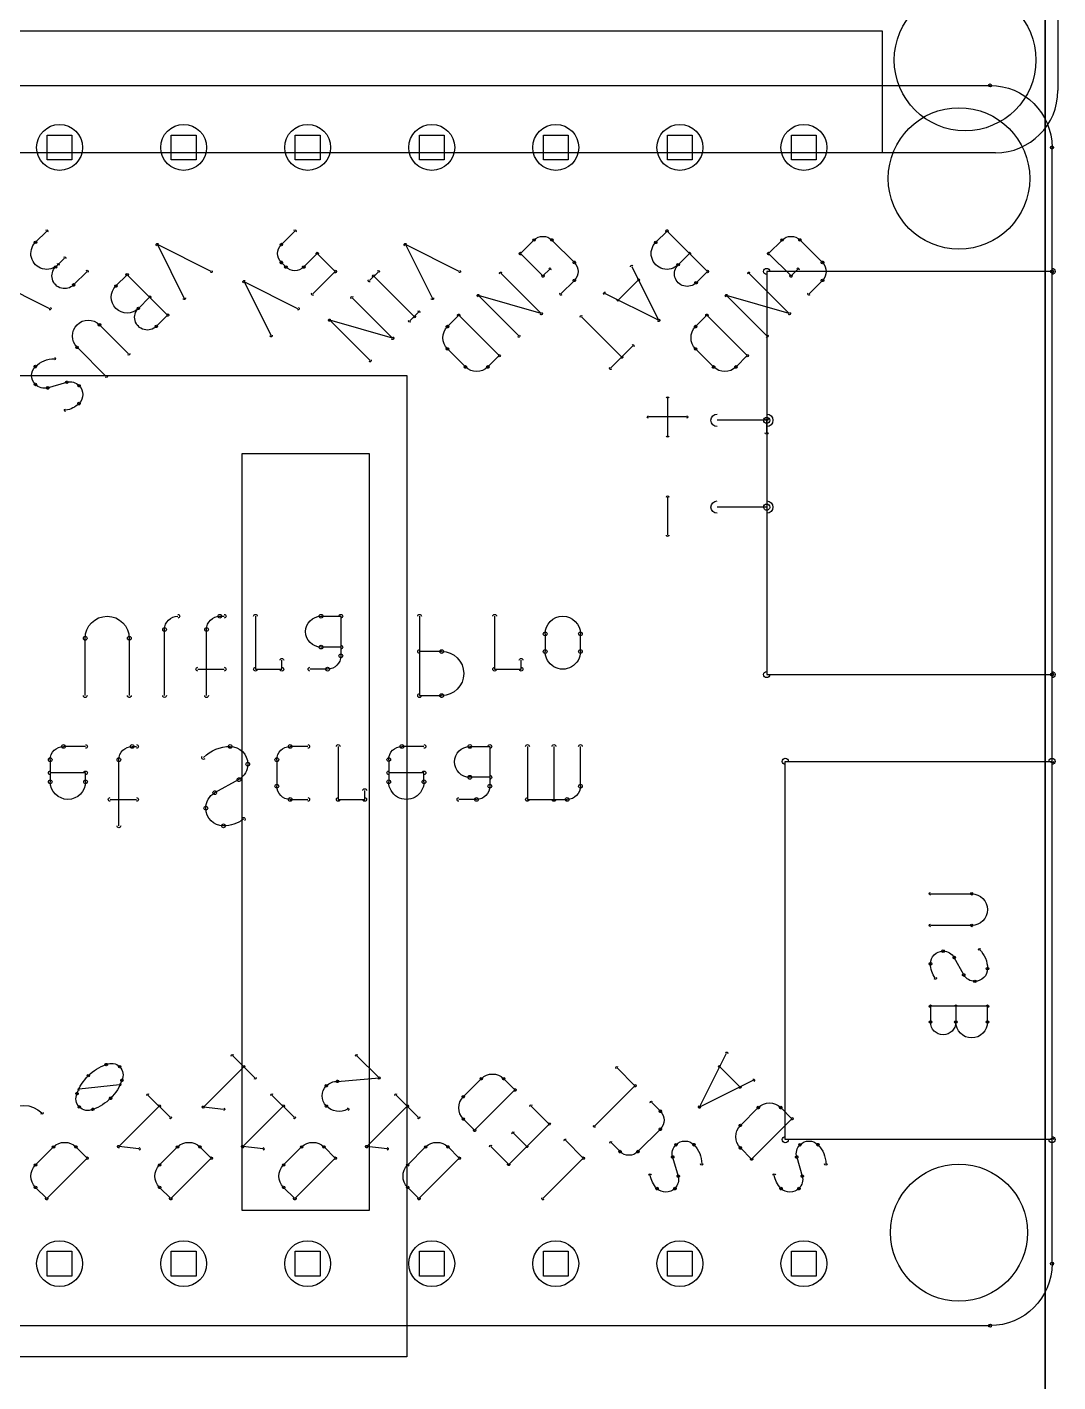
# Model space of a CAD drawing. Header units: centimetres. Extents: x -1.8 to 11.4, y -8.6 to 8.2.
# Drawn here: x 8.316 to 10.426, y -6.211 to -3.437 of the extents above; entities that cross this region are included whole.
import ezdxf

# ---------------------------------------------------------------- set-up
doc = ezdxf.new("R2010")
doc.units = ezdxf.units.CM
doc.header["$MEASUREMENT"] = 0
for name, color, linetype in [('BME280_Sketch1', 7, 'Continuous'), ('digibaro_board v7_digibaro_v2', 7, 'Continuous'), ('MiniUltraPro_rocketscream', 7, 'Continuous'), ('PCB_board_profile', 7, 'Continuous')]:
    doc.layers.add(name, color=color, linetype=linetype)

# ---------------------------------------------------------------- blocks, each defined once
blk = doc.blocks.new('PCB')
at = {"layer": 'PCB_board_profile'}
blk.add_line((10.4, 7.25), (10.4, 0), dxfattribs=at)
blk = doc.blocks.new('MiniUltraPro')
at = {"layer": 'MiniUltraPro_rocketscream'}
for p, q in [((10.426, 5.9685), (10.426, 3.6835)), ((5.186, 3.806), (10.066, 3.806)), ((10.066, 3.806), (10.066, 3.556)), ((10.2985, 3.556), (4.9535, 3.556))]:
    blk.add_line(p, q, dxfattribs=at)
blk.add_circle((10.236, 3.746), 0.145, dxfattribs=at)
blk.add_arc((10.2985, 3.6835), 0.1275, 270, 0, dxfattribs=at)
blk = doc.blocks.new('BME280')
at = {"layer": 'BME280_Sketch1'}
for p, q in [((7.663, 3.1), (9.093, 3.1)), ((9.093, 3.1), (9.093, 1.09)), ((8.756, 1.39), (8.756, 2.94)), ((8.756, 2.94), (9.016, 2.94)), ((9.016, 2.94), (9.016, 1.39)), ((9.016, 1.39), (8.756, 1.39)), ((9.093, 1.09), (7.663, 1.09))]:
    blk.add_line(p, q, dxfattribs=at)
blk = doc.blocks.new('digibaro_boardv7')
at = {"layer": 'digibaro_board v7_digibaro_v2'}
for p, q in [((10.4, 7.25), (10.4, 0)), ((4.953, 6.096), (10.287, 6.096)), ((8.3566, 5.9944), (8.3566, 5.9436)), ((8.4074, 5.9944), (8.3566, 5.9944)), ((8.4074, 5.9436), (8.4074, 5.9944)), ((8.6614, 5.9944), (8.6106, 5.9944)), ((8.6106, 5.9944), (8.6106, 5.9436)), ((8.6614, 5.9436), (8.6614, 5.9944)), ((8.9154, 5.9944), (8.8646, 5.9944)), ((8.8646, 5.9944), (8.8646, 5.9436)), ((8.9154, 5.9436), (8.9154, 5.9944)), ((9.1694, 5.9944), (9.1186, 5.9944)), ((9.1186, 5.9944), (9.1186, 5.9436)), ((9.1694, 5.9436), (9.1694, 5.9944)), ((9.3726, 5.9944), (9.3726, 5.9436)), ((9.4234, 5.9944), (9.3726, 5.9944)), ((9.4234, 5.9436), (9.4234, 5.9944)), ((9.6266, 5.9944), (9.6266, 5.9436)), ((9.6774, 5.9944), (9.6266, 5.9944)), ((9.6774, 5.9436), (9.6774, 5.9944)), ((9.9314, 5.9944), (9.8806, 5.9944)), ((9.8806, 5.9944), (9.8806, 5.9436)), ((9.9314, 5.9436), (9.9314, 5.9944)), ((10.414, 5.969), (10.414, 5.715)), ((8.3566, 5.9436), (8.4074, 5.9436)), ((8.6106, 5.9436), (8.6614, 5.9436)), ((8.8646, 5.9436), (8.9154, 5.9436)), ((9.1186, 5.9436), (9.1694, 5.9436)), ((9.3726, 5.9436), (9.4234, 5.9436)), ((9.6266, 5.9436), (9.6774, 5.9436)), ((9.8806, 5.9436), (9.9314, 5.9436)), ((8.3557, 5.8357), (8.3328, 5.8128)), ((8.4383, 5.7531), (8.3557, 5.8357)), ((8.6097, 5.8357), (8.5868, 5.8128)), ((8.6923, 5.7531), (8.6097, 5.8357)), ((8.8637, 5.8357), (8.8407, 5.8128)), ((8.9463, 5.7531), (8.8637, 5.8357)), ((9.1177, 5.8357), (9.0948, 5.8128)), ((9.2003, 5.7531), (9.1177, 5.8357)), ((9.3717, 5.8357), (9.4543, 5.7531)), ((9.6372, 5.7508), (9.6487, 5.7898)), ((9.8912, 5.7508), (9.9027, 5.7898)), ((8.3328, 5.7669), (8.3695, 5.7301)), ((8.4154, 5.7301), (8.4383, 5.7531)), ((8.5868, 5.7669), (8.6235, 5.7301)), ((8.6694, 5.7301), (8.6923, 5.7531)), ((8.8407, 5.7669), (8.8775, 5.7301)), ((8.9234, 5.7301), (8.9463, 5.7531)), ((9.0948, 5.7669), (9.1315, 5.7301)), ((9.1774, 5.7301), (9.2003, 5.7531)), ((9.3017, 5.7657), (9.2649, 5.729)), ((9.3843, 5.6831), (9.3017, 5.7657)), ((9.4543, 5.7531), (9.4176, 5.7164)), ((9.7989, 5.7549), (9.7759, 5.732)), ((9.8815, 5.6723), (9.7989, 5.7549)), ((8.5445, 5.7338), (8.5032, 5.7293)), ((8.5032, 5.7293), (8.5859, 5.6466)), ((8.7985, 5.7338), (8.7572, 5.7293)), ((8.7572, 5.7293), (8.8399, 5.6466)), ((9.0525, 5.7338), (9.0112, 5.7293)), ((9.0112, 5.7293), (9.0939, 5.6466)), ((9.3384, 5.729), (9.3108, 5.7014)), ((9.5295, 5.7395), (9.5111, 5.7211)), ((9.6121, 5.6936), (9.5662, 5.7395)), ((9.2318, 5.6958), (9.2088, 5.6728)), ((9.3144, 5.6132), (9.2318, 5.6958)), ((10.414, 5.715), (9.8679, 5.715)), ((9.8679, 5.715), (9.8679, 4.9403)), ((10.414, 5.715), (10.414, 4.9403)), ((8.6088, 5.6696), (8.5629, 5.6237)), ((8.8628, 5.6696), (8.8169, 5.6237)), ((9.1168, 5.6696), (9.0709, 5.6237)), ((9.3476, 5.6463), (9.3843, 5.6831)), ((9.4774, 5.6874), (9.56, 5.6048)), ((9.7759, 5.6861), (9.8126, 5.6493)), ((9.8586, 5.6493), (9.8815, 5.6723)), ((8.7177, 5.653), (8.6764, 5.6484)), ((8.6764, 5.6484), (8.759, 5.5658)), ((9.5937, 5.6385), (9.6121, 5.6569)), ((9.8026, 5.5934), (9.6924, 5.6484)), ((9.6924, 5.6484), (9.7475, 5.5383)), ((8.505, 5.6025), (8.4224, 5.6117)), ((9.2088, 5.6269), (9.2455, 5.5902)), ((9.2914, 5.5902), (9.3144, 5.6132)), ((9.7337, 5.5658), (9.775, 5.6071)), ((8.782, 5.5888), (8.7361, 5.5429)), ((8.9511, 5.5957), (9.036, 5.5888)), ((9.036, 5.5888), (8.9901, 5.5429)), ((9.56, 5.6048), (9.5233, 5.5681)), ((10.1651, 5.4418), (10.1651, 5.4743)), ((10.217, 5.4418), (10.217, 5.4743)), ((10.2819, 5.4743), (10.2819, 5.4418)), ((10.2819, 5.4418), (10.1651, 5.4418)), ((10.2332, 5.3777), (10.2138, 5.342)), ((10.2495, 5.2764), (10.1651, 5.2764)), ((10.1651, 5.2115), (10.2495, 5.2115)), ((8.5035, 5.0724), (8.5035, 4.9369)), ((8.4854, 5.0182), (8.5396, 5.0182)), ((8.7492, 4.9776), (8.6995, 5.0047)), ((8.8539, 5.0182), (8.89, 5.0182)), ((8.9525, 4.9098), (8.9525, 5.0182)), ((8.9525, 5.0182), (9.0067, 5.0182)), ((9.0067, 5.0182), (9.0067, 5.0001)), ((9.2358, 5.0182), (9.1997, 5.0182)), ((9.34, 5.0182), (9.4213, 5.0182)), ((9.34, 4.9098), (9.34, 5.0182)), ((9.3942, 4.9098), (9.3942, 5.0182)), ((8.3629, 4.9369), (8.3629, 4.9821)), ((8.4352, 4.9821), (8.4352, 4.964)), ((8.8268, 4.9369), (8.8268, 4.9911)), ((9.0559, 4.9369), (9.0559, 4.9821)), ((9.1281, 4.9821), (9.1281, 4.964)), ((9.2629, 4.973), (9.2222, 4.973)), ((9.2629, 4.9098), (9.2629, 4.9911)), ((9.4484, 4.9911), (9.4484, 4.9098)), ((8.4352, 4.964), (8.3629, 4.964)), ((9.1281, 4.964), (9.0559, 4.964)), ((9.8679, 4.9403), (10.414, 4.9403)), ((10.414, 4.9403), (10.414, 4.7625)), ((8.4352, 4.9098), (8.39, 4.9098)), ((8.5306, 4.9098), (8.5396, 4.9098)), ((8.89, 4.9098), (8.8539, 4.9098)), ((9.1281, 4.9098), (9.083, 4.9098)), ((9.2222, 4.9098), (9.2629, 4.9098)), ((8.4345, 4.8057), (8.4345, 4.6883)), ((8.5248, 4.6883), (8.5248, 4.8057)), ((8.597, 4.8057), (8.597, 4.6702)), ((8.683, 4.8057), (8.683, 4.6702)), ((9.1191, 4.6431), (9.1191, 4.8057)), ((9.1191, 4.8057), (9.1643, 4.8057)), ((8.665, 4.7515), (8.7192, 4.7515)), ((8.783, 4.7515), (8.8372, 4.7515)), ((8.783, 4.6431), (8.783, 4.7515)), ((8.8372, 4.7515), (8.8372, 4.7334)), ((8.9308, 4.7515), (8.8947, 4.7515)), ((9.2728, 4.6431), (9.2728, 4.7515)), ((9.2728, 4.7515), (9.327, 4.7515)), ((9.327, 4.7515), (9.327, 4.7334)), ((9.8298, 4.4196), (9.8298, 4.7625)), ((9.8298, 4.7625), (10.414, 4.7625)), ((10.414, 4.7625), (10.414, 3.937)), ((8.9579, 4.6431), (8.9579, 4.7244)), ((8.9579, 4.7063), (8.9173, 4.7063)), ((9.1643, 4.7154), (9.1191, 4.7154)), ((9.3762, 4.6792), (9.3762, 4.7154)), ((9.4484, 4.7154), (9.4484, 4.6792)), ((8.7101, 4.6431), (8.7192, 4.6431)), ((8.9173, 4.6431), (8.9579, 4.6431)), ((9.6269, 4.3993), (9.6269, 4.4772)), ((9.8298, 4.4196), (9.7282, 4.4196)), ((9.8298, 4.2418), (9.8298, 4.4196)), ((9.6269, 4.1961), (9.6269, 4.274)), ((9.8298, 4.2672), (9.8298, 4.2418)), ((9.6658, 4.235), (9.5879, 4.235)), ((9.8298, 4.2418), (9.7282, 4.2418)), ((9.8298, 3.937), (9.8298, 4.2418)), ((8.3576, 4.1753), (8.3967, 4.1638)), ((8.4178, 4.0922), (8.4775, 4.1518)), ((9.556, 4.0894), (9.51, 4.1353)), ((8.9352, 4.0369), (9.0178, 4.1195)), ((9.2131, 4.1324), (9.1763, 4.0956)), ((9.1993, 4.0268), (9.2819, 4.1094)), ((9.2819, 4.1094), (9.259, 4.1324)), ((9.4504, 4.0297), (9.533, 4.1123)), ((9.721, 4.1324), (9.6843, 4.0956)), ((9.7073, 4.0268), (9.7899, 4.1094)), ((9.7899, 4.1094), (9.767, 4.1324)), ((8.5234, 4.1059), (8.4637, 4.0463)), ((8.7599, 3.9581), (8.815, 4.0683)), ((9.0637, 4.0736), (8.9352, 4.0369)), ((8.9811, 3.991), (9.0637, 4.0736)), ((9.2396, 3.9865), (9.3222, 4.0691)), ((9.7476, 3.9865), (9.8302, 4.0691)), ((8.5204, 3.9437), (8.603, 4.0263)), ((8.603, 4.0263), (8.5801, 4.0492)), ((9.1081, 4.0292), (9.0255, 3.9466)), ((9.1173, 4.02), (9.0989, 4.0384)), ((9.1763, 4.0498), (9.1993, 4.0268)), ((9.6084, 4.0369), (9.4983, 3.9818)), ((9.5534, 3.9267), (9.6084, 4.0369)), ((9.6843, 4.0498), (9.7073, 4.0268)), ((8.3621, 4.0132), (8.2519, 3.9581)), ((8.5663, 3.9896), (8.5433, 4.0125)), ((8.8701, 4.0132), (8.7599, 3.9581)), ((9.3681, 4.0232), (9.2396, 3.9865)), ((9.2855, 3.9406), (9.3681, 4.0232)), ((9.8761, 4.0232), (9.7476, 3.9865)), ((9.7935, 3.9406), (9.8761, 4.0232)), ((8.5822, 3.8819), (8.6372, 3.9921)), ((8.9463, 3.937), (8.9004, 3.9829)), ((9.0902, 3.8819), (9.1452, 3.9921)), ((9.436, 3.9554), (9.4084, 3.9829)), ((9.5258, 3.9956), (9.5671, 3.9543)), ((9.944, 3.9554), (9.9164, 3.9829)), ((8.4383, 3.937), (8.4108, 3.9645)), ((8.4975, 3.9666), (8.5204, 3.9437)), ((9.0347, 3.9374), (9.0163, 3.9558)), ((9.3717, 3.9462), (9.3258, 3.9003)), ((9.3855, 3.9324), (9.3717, 3.9462)), ((9.7083, 3.937), (9.6854, 3.96)), ((9.8797, 3.9462), (9.8338, 3.9003)), ((9.8935, 3.9324), (9.8797, 3.9462)), ((8.3741, 3.9278), (8.3924, 3.9095)), ((8.6923, 3.937), (8.5822, 3.8819)), ((8.8362, 3.9186), (8.8453, 3.9278)), ((8.8821, 3.9278), (8.9096, 3.9003)), ((8.9096, 3.9003), (8.9463, 3.937)), ((9.2003, 3.937), (9.0902, 3.8819)), ((9.3901, 3.8727), (9.436, 3.9186)), ((9.6257, 3.8544), (9.7083, 3.937)), ((9.6716, 3.9003), (9.6487, 3.9232)), ((10.414, 3.937), (9.8298, 3.937)), ((9.8981, 3.8727), (9.944, 3.9186)), ((10.414, 3.937), (10.414, 3.683)), ((9.3258, 3.9003), (9.3533, 3.8727)), ((9.8338, 3.9003), (9.8613, 3.8727)), ((8.3557, 3.8544), (8.3328, 3.8773)), ((8.8637, 3.8544), (8.8362, 3.8819)), ((9.6028, 3.8773), (9.6257, 3.8544)), ((8.3566, 3.7084), (8.3566, 3.6576)), ((8.4074, 3.7084), (8.3566, 3.7084)), ((8.4074, 3.6576), (8.4074, 3.7084)), ((8.6614, 3.7084), (8.6106, 3.7084)), ((8.6106, 3.7084), (8.6106, 3.6576)), ((8.6614, 3.6576), (8.6614, 3.7084)), ((8.9154, 3.7084), (8.8646, 3.7084)), ((8.8646, 3.7084), (8.8646, 3.6576)), ((8.9154, 3.6576), (8.9154, 3.7084)), ((9.1186, 3.7084), (9.1186, 3.6576)), ((9.1694, 3.7084), (9.1186, 3.7084)), ((9.1694, 3.6576), (9.1694, 3.7084)), ((9.4234, 3.7084), (9.3726, 3.7084)), ((9.3726, 3.7084), (9.3726, 3.6576)), ((9.4234, 3.6576), (9.4234, 3.7084)), ((9.6774, 3.7084), (9.6266, 3.7084)), ((9.6266, 3.7084), (9.6266, 3.6576)), ((9.6774, 3.6576), (9.6774, 3.7084)), ((9.8806, 3.7084), (9.8806, 3.6576)), ((9.9314, 3.7084), (9.8806, 3.7084)), ((9.9314, 3.6576), (9.9314, 3.7084)), ((8.3566, 3.6576), (8.4074, 3.6576)), ((8.6106, 3.6576), (8.6614, 3.6576)), ((8.8646, 3.6576), (8.9154, 3.6576)), ((9.1186, 3.6576), (9.1694, 3.6576)), ((9.3726, 3.6576), (9.4234, 3.6576)), ((9.6266, 3.6576), (9.6774, 3.6576)), ((9.8806, 3.6576), (9.9314, 3.6576)), ((4.953, 3.556), (10.287, 3.556))]:
    blk.add_line(p, q, dxfattribs=at)
for centre, radius, start, end in [((10.287, 6.096), 0.00318, 90, 270), ((10.287, 6.096), 0.00318, 270, 90), ((10.287, 5.969), 0.127, 0.0013, 89.9987), ((10.2235, 5.9055), 0.1403, 90, 270), ((10.2235, 5.9055), 0.1403, 270, 90), ((8.382, 5.969), 0.047, 0, 180), ((8.382, 5.969), 0.047, 0, 180), ((8.636, 5.969), 0.047, 0, 180), ((8.636, 5.969), 0.047, 0, 180), ((8.89, 5.969), 0.047, 0, 180), ((8.89, 5.969), 0.047, 0, 180), ((9.144, 5.969), 0.047, 0, 180), ((9.144, 5.969), 0.047, 0, 180), ((9.398, 5.969), 0.047, 0, 180), ((9.398, 5.969), 0.047, 0, 180), ((9.652, 5.969), 0.047, 0, 180), ((9.652, 5.969), 0.047, 0, 180), ((9.906, 5.969), 0.047, 0, 180), ((9.906, 5.969), 0.047, 0, 180), ((8.382, 5.969), 0.047, 180, 0), ((8.382, 5.969), 0.047, 180, 0), ((8.636, 5.969), 0.047, 180, 0), ((8.636, 5.969), 0.047, 180, 0), ((8.89, 5.969), 0.047, 180, 0), ((8.89, 5.969), 0.047, 180, 0), ((9.144, 5.969), 0.047, 180, 0), ((9.144, 5.969), 0.047, 180, 0), ((9.398, 5.969), 0.047, 180, 0), ((9.398, 5.969), 0.047, 180, 0), ((9.652, 5.969), 0.047, 180, 0), ((9.652, 5.969), 0.047, 180, 0), ((9.906, 5.969), 0.047, 180, 0), ((9.906, 5.969), 0.047, 180, 0), ((10.414, 5.969), 0.00318, 0, 180), ((10.414, 5.969), 0.00318, 180, 0), ((8.3557, 5.8357), 0.00254, 45, 225), ((8.3557, 5.8357), 0.00254, 315, 135), ((8.6097, 5.8357), 0.00254, 45, 225), ((8.6097, 5.8357), 0.00254, 315, 135), ((8.8637, 5.8357), 0.00254, 45, 225), ((8.8637, 5.8357), 0.00254, 315, 135), ((9.1177, 5.8357), 0.00254, 45, 225), ((9.1177, 5.8357), 0.00254, 315, 135), ((9.3717, 5.8357), 0.00254, 45, 225), ((8.3557, 5.7898), 0.0325, 135.0013, 224.9987), ((8.3327, 5.8128), 0.00254, 135, 315), ((8.3327, 5.8128), 0.00254, 315, 135), ((8.6097, 5.7898), 0.0325, 135.0013, 224.9987), ((8.5867, 5.8128), 0.00254, 135, 315), ((8.5867, 5.8128), 0.00254, 315, 135), ((8.8637, 5.7898), 0.0325, 135.0013, 224.9987), ((8.8407, 5.8128), 0.00254, 135, 315), ((8.8407, 5.8128), 0.00254, 315, 135), ((9.1177, 5.7898), 0.0325, 135.0013, 224.9987), ((9.0947, 5.8128), 0.00254, 135, 315), ((9.0947, 5.8128), 0.00254, 315, 135), ((9.6395, 5.7806), 0.0487, 134.9975, 171.8724), ((9.605, 5.8151), 0.00254, 135, 315), ((9.605, 5.8151), 0.00254, 315, 135), ((9.6234, 5.7967), 0.026, 45.0013, 134.9987), ((9.6418, 5.8151), 0.00254, 45, 225), ((9.6418, 5.8151), 0.00254, 225, 45), ((9.6231, 5.7964), 0.0264, 345.5199, 45.0173), ((9.8935, 5.7806), 0.0487, 134.9975, 171.8724), ((9.859, 5.8151), 0.00254, 135, 315), ((9.859, 5.8151), 0.00254, 315, 135), ((9.8774, 5.7967), 0.026, 45.0013, 134.9987), ((9.8958, 5.8151), 0.00254, 45, 225), ((9.8958, 5.8151), 0.00254, 225, 45), ((9.8771, 5.7964), 0.0264, 345.5199, 45.0173), ((9.5913, 5.7875), 0.00254, 171.854, 351.854), ((9.6487, 5.7898), 0.00254, 165.5262, 345.5262), ((9.6486, 5.7898), 0.00254, 343.5277, 163.5277), ((9.8453, 5.7875), 0.00254, 171.854, 351.854), ((9.9027, 5.7898), 0.00254, 165.5262, 345.5262), ((9.9026, 5.7898), 0.00254, 343.5277, 163.5277), ((8.3327, 5.7669), 0.00254, 45.0797, 225.0797), ((8.3327, 5.7669), 0.00254, 225.0797, 45.0797), ((8.4383, 5.7531), 0.00254, 314.9203, 134.9203), ((8.4383, 5.7531), 0.00254, 225.0797, 45.0797), ((8.5867, 5.7669), 0.00254, 45.0797, 225.0797), ((8.5867, 5.7669), 0.00254, 225.0797, 45.0797), ((8.6923, 5.7531), 0.00254, 314.9203, 134.9203), ((8.6923, 5.7531), 0.00254, 225.0797, 45.0797), ((8.8407, 5.7669), 0.00254, 45.0797, 225.0797), ((8.8407, 5.7669), 0.00254, 225.0797, 45.0797), ((8.9463, 5.7531), 0.00254, 314.9203, 134.9203), ((8.9463, 5.7531), 0.00254, 225.0797, 45.0797), ((9.0947, 5.7669), 0.00254, 45.0797, 225.0797), ((9.0947, 5.7669), 0.00254, 225.0797, 45.0797), ((9.2003, 5.7531), 0.00254, 314.9203, 134.9203), ((9.2003, 5.7531), 0.00254, 225.0797, 45.0797), ((9.3017, 5.7657), 0.00254, 45, 225), ((9.3017, 5.7657), 0.00254, 315, 135), ((9.4543, 5.7531), 0.00254, 314.9203, 134.9203), ((9.4543, 5.7531), 0.00254, 225.0797, 45.0797), ((9.5478, 5.7211), 0.026, 45.0013, 134.9987), ((9.6372, 5.7508), 0.00254, 163.6359, 343.6359), ((9.6372, 5.7508), 0.00254, 345.5262, 165.5262), ((9.6627, 5.7442), 0.0264, 165.5199, 225.0173), ((9.642, 5.7643), 0.0548, 315.0037, 0.2434), ((9.6968, 5.7646), 0.00254, 0.2256, 180.2256), ((9.7989, 5.7549), 0.00254, 45, 225), ((9.7989, 5.7549), 0.00254, 315, 135), ((9.8912, 5.7508), 0.00254, 163.6359, 343.6359), ((9.8912, 5.7508), 0.00254, 345.5262, 165.5262), ((9.9167, 5.7442), 0.0264, 165.5199, 225.0173), ((9.896, 5.7643), 0.0548, 315.0037, 0.2434), ((9.9508, 5.7646), 0.00254, 0.2256, 180.2256), ((8.3695, 5.7301), 0.00254, 45.0797, 225.0797), ((8.3695, 5.7301), 0.00254, 225.0797, 45.0797), ((8.3924, 5.7531), 0.0325, 225.0013, 314.9987), ((8.4154, 5.7301), 0.00254, 134.9203, 314.9203), ((8.4154, 5.7301), 0.00254, 314.9203, 134.9203), ((8.5032, 5.7293), 0.00254, 96.3277, 276.3277), ((8.5032, 5.7293), 0.00254, 45, 225), ((8.5445, 5.7338), 0.00254, 276.3277, 96.3277), ((8.6235, 5.7301), 0.00254, 45.0797, 225.0797), ((8.6235, 5.7301), 0.00254, 225.0797, 45.0797), ((8.6464, 5.7531), 0.0325, 225.0013, 314.9987), ((8.6694, 5.7301), 0.00254, 134.9203, 314.9203), ((8.6694, 5.7301), 0.00254, 314.9203, 134.9203), ((8.7572, 5.7293), 0.00254, 96.3277, 276.3277), ((8.7572, 5.7293), 0.00254, 45, 225), ((8.7985, 5.7338), 0.00254, 276.3277, 96.3277), ((8.8775, 5.7301), 0.00254, 45.0797, 225.0797), ((8.8775, 5.7301), 0.00254, 225.0797, 45.0797), ((8.9004, 5.7531), 0.0325, 225.0013, 314.9987), ((8.9234, 5.7301), 0.00254, 134.9203, 314.9203), ((8.9234, 5.7301), 0.00254, 314.9203, 134.9203), ((9.0112, 5.7293), 0.00254, 96.3277, 276.3277), ((9.0112, 5.7293), 0.00254, 45, 225), ((9.0525, 5.7338), 0.00254, 276.3277, 96.3277), ((9.1315, 5.7301), 0.00254, 45.0797, 225.0797), ((9.1315, 5.7301), 0.00254, 225.0797, 45.0797), ((9.1544, 5.7531), 0.0325, 225.0013, 314.9987), ((9.1774, 5.7301), 0.00254, 134.9203, 314.9203), ((9.1774, 5.7301), 0.00254, 314.9203, 134.9203), ((9.2649, 5.729), 0.00254, 135, 315), ((9.3384, 5.729), 0.00254, 315, 135), ((9.4176, 5.7164), 0.00254, 134.9203, 314.9203), ((9.5111, 5.7211), 0.00254, 135, 315), ((9.5294, 5.7395), 0.00254, 135, 315), ((9.5294, 5.7395), 0.00254, 315, 135), ((9.5662, 5.7395), 0.00254, 45, 225), ((9.5662, 5.7395), 0.00254, 225, 45), ((9.6441, 5.7256), 0.00254, 45.0797, 225.0797), ((9.6441, 5.7256), 0.00254, 225.0797, 45.0797), ((9.6624, 5.7439), 0.026, 225.0013, 314.9987), ((9.6808, 5.7256), 0.00254, 134.9203, 314.9203), ((9.6808, 5.7256), 0.00254, 314.9203, 134.9203), ((9.7989, 5.709), 0.0325, 135.0013, 224.9987), ((9.7759, 5.7319), 0.00254, 135, 315), ((9.7759, 5.7319), 0.00254, 315, 135), ((9.8679, 5.715), 0.00635, 0, 180), ((9.8679, 5.715), 0.00635, 90, 270), ((9.8981, 5.7256), 0.00254, 45.0797, 225.0797), ((9.8981, 5.7256), 0.00254, 225.0797, 45.0797), ((9.9164, 5.7439), 0.026, 225.0013, 314.9987), ((9.9348, 5.7256), 0.00254, 134.9203, 314.9203), ((9.9348, 5.7256), 0.00254, 314.9203, 134.9203), ((10.414, 5.715), 0.00635, 0, 180), ((10.414, 5.715), 0.00635, 270, 90), ((9.2318, 5.6958), 0.00254, 45, 225), ((9.2318, 5.6958), 0.00254, 315, 135), ((9.3108, 5.7014), 0.00254, 135, 315), ((9.4774, 5.6874), 0.00254, 45, 225), ((9.6121, 5.6936), 0.00254, 45, 225), ((9.6121, 5.6936), 0.00254, 225, 45), ((9.5937, 5.6752), 0.026, 315.0013, 44.9987), ((9.7759, 5.686), 0.00254, 45, 225), ((10.414, 5.715), 0.00318, 180, 0), ((8.3456, 5.6604), 0.00254, 315.0797, 135.0797), ((8.6088, 5.6696), 0.00254, 315.0797, 135.0797), ((8.8628, 5.6696), 0.00254, 315.0797, 135.0797), ((9.1168, 5.6696), 0.00254, 315.0797, 135.0797), ((9.2318, 5.6499), 0.0325, 135.0013, 224.9987), ((9.2088, 5.6728), 0.00254, 135, 315), ((9.2088, 5.6728), 0.00254, 315, 135), ((9.3843, 5.6831), 0.00254, 315.0797, 135.0797), ((9.3843, 5.6831), 0.00254, 224.9203, 44.9203), ((9.7759, 5.686), 0.00254, 225, 45), ((9.8815, 5.6723), 0.00254, 315, 135), ((9.8815, 5.6723), 0.00254, 225, 45), ((8.3089, 5.6971), 0.0519, 225.0013, 314.9987), ((8.4394, 5.6314), 0.024, 135.0068, 206.0686), ((8.4224, 5.6484), 0.00254, 134.9203, 314.9203), ((8.4224, 5.6484), 0.00254, 314.9203, 134.9203), ((8.4394, 5.6314), 0.024, 63.921, 135.0036), ((8.45, 5.653), 0.00254, 70.9229, 250.9229), ((8.45, 5.653), 0.00254, 243.8384, 63.8384), ((8.4186, 5.562), 0.0963, 44.9986, 70.9906), ((8.5859, 5.6466), 0.00254, 225, 45), ((8.6764, 5.6484), 0.00254, 45.0797, 225.0797), ((8.6764, 5.6484), 0.00254, 96.3402, 276.3402), ((8.7177, 5.653), 0.00254, 276.3402, 96.3402), ((8.8399, 5.6466), 0.00254, 225, 45), ((8.9488, 5.6255), 0.0292, 135.0013, 224.9987), ((8.9281, 5.6461), 0.00254, 135, 315), ((8.9281, 5.6461), 0.00254, 315, 135), ((8.9546, 5.6196), 0.0375, 62.9382, 134.9963), ((8.9717, 5.653), 0.00254, 242.9302, 62.9302), ((9.0939, 5.6466), 0.00254, 225, 45), ((9.3476, 5.6463), 0.00254, 135, 315), ((9.5937, 5.6385), 0.00254, 135, 315), ((9.6121, 5.6568), 0.00254, 135, 315), ((9.6121, 5.6568), 0.00254, 315, 135), ((9.6924, 5.6484), 0.00254, 63.4349, 243.4349), ((9.6924, 5.6484), 0.00254, 26.6659, 206.6659), ((9.8126, 5.6493), 0.00254, 45, 225), ((9.8126, 5.6493), 0.00254, 225, 45), ((9.8356, 5.6723), 0.0325, 225.0013, 314.9987), ((9.8585, 5.6493), 0.00254, 135, 315), ((9.8585, 5.6493), 0.00254, 315, 135), ((8.4178, 5.6209), 0.00254, 19.0771, 199.0771), ((8.4178, 5.6209), 0.00254, 206.1616, 26.1616), ((8.5088, 5.6522), 0.0963, 199.0094, 225.0014), ((8.4224, 5.6117), 0.00254, 83.6598, 263.6598), ((8.4867, 5.6301), 0.00255, 45, 225), ((8.4867, 5.6301), 0.00255, 225, 45), ((8.4186, 5.562), 0.0963, 19.0094, 45.0014), ((8.505, 5.6025), 0.00254, 263.6723, 83.6723), ((8.5629, 5.6237), 0.00254, 135, 315), ((8.8169, 5.6237), 0.00254, 135, 315), ((8.9281, 5.6048), 0.00254, 45, 225), ((8.9281, 5.6048), 0.00254, 225, 45), ((9.0709, 5.6237), 0.00254, 135, 315), ((9.2088, 5.6269), 0.00254, 45, 225), ((9.2088, 5.6269), 0.00254, 225, 45), ((9.3144, 5.6132), 0.00254, 315, 135), ((9.3144, 5.6132), 0.00254, 225, 45), ((9.56, 5.6048), 0.00254, 315, 135), ((9.56, 5.6048), 0.00254, 225, 45), ((9.775, 5.6071), 0.00255, 315, 135), ((8.4408, 5.5842), 0.00254, 44.9203, 224.9203), ((8.4408, 5.5842), 0.00254, 224.9203, 44.9203), ((8.5088, 5.6522), 0.0963, 224.9986, 250.9906), ((8.488, 5.5828), 0.024, 314.9964, 26.079), ((8.5096, 5.5934), 0.00254, 26.1616, 206.1616), ((8.5096, 5.5934), 0.00254, 199.0771, 19.0771), ((8.782, 5.5888), 0.00254, 315.0797, 135.0797), ((8.9503, 5.627), 0.0314, 225.0063, 271.3908), ((8.9511, 5.5956), 0.00254, 85.3767, 265.3767), ((8.9511, 5.5957), 0.00254, 271.4659, 91.4659), ((9.036, 5.5888), 0.00254, 315.0797, 135.0797), ((9.036, 5.5888), 0.00254, 265.3676, 85.3676), ((9.2455, 5.5902), 0.00254, 45, 225), ((9.2455, 5.5902), 0.00254, 225, 45), ((9.2685, 5.6132), 0.0325, 225.0013, 314.9987), ((9.2914, 5.5902), 0.00254, 135, 315), ((9.2914, 5.5902), 0.00254, 315, 135), ((9.8026, 5.5934), 0.00254, 243.4349, 63.4349), ((8.4775, 5.5612), 0.00254, 63.8384, 243.8384), ((8.4775, 5.5612), 0.00254, 250.9229, 70.9229), ((8.488, 5.5828), 0.024, 243.921, 315.0036), ((8.505, 5.5658), 0.00254, 135.0797, 315.0797), ((8.505, 5.5658), 0.00254, 315.0797, 135.0797), ((8.759, 5.5658), 0.00254, 224.9203, 44.9203), ((9.5233, 5.568), 0.00254, 135, 315), ((9.7337, 5.5658), 0.00255, 135, 315), ((8.7361, 5.5429), 0.00254, 135.0797, 315.0797), ((8.9901, 5.5429), 0.00254, 135.0797, 315.0797), ((9.7475, 5.5383), 0.00254, 206.5651, 26.5651), ((10.191, 5.4743), 0.026, 0, 180), ((10.2495, 5.4743), 0.0325, 0, 180), ((10.1651, 5.4743), 0.00254, 0, 180), ((10.1651, 5.4743), 0.00254, 180, 0), ((10.217, 5.4743), 0.00254, 0, 180), ((10.217, 5.4743), 0.00254, 180, 0), ((10.217, 5.4743), 0.00254, 180, 0), ((10.2819, 5.4743), 0.00254, 0, 180), ((10.2819, 5.4743), 0.00254, 180, 0), ((10.1651, 5.4418), 0.00254, 90, 270), ((10.1651, 5.4418), 0.00254, 180, 0), ((10.217, 5.4418), 0.00254, 180, 0), ((10.2819, 5.4418), 0.00254, 180, 0), ((10.2819, 5.4418), 0.00254, 270, 90), ((10.2138, 5.355), 0.0487, 143.1217, 179.9966), ((10.1748, 5.3842), 0.00254, 323.1526, 143.1526), ((10.256, 5.3644), 0.0264, 90.0098, 149.5071), ((10.256, 5.3907), 0.00254, 90, 270), ((10.256, 5.3907), 0.00254, 270, 90), ((10.256, 5.3648), 0.026, 359.9903, 89.9876), ((10.1651, 5.355), 0.00254, 0, 180), ((10.2332, 5.3777), 0.00254, 149.5974, 329.5974), ((10.2332, 5.3777), 0.00254, 331.4165, 151.4165), ((10.2271, 5.3648), 0.0548, 314.754, 359.9937), ((10.2819, 5.3648), 0.00254, 0, 180), ((10.2819, 5.3648), 0.00254, 180, 0), ((10.1651, 5.355), 0.00254, 180, 0), ((10.191, 5.355), 0.026, 179.9903, 269.9876), ((10.191, 5.3291), 0.00254, 90, 270), ((10.191, 5.3554), 0.0264, 269.9908, 329.4881), ((10.191, 5.3291), 0.00254, 270, 90), ((10.2138, 5.342), 0.00254, 151.4165, 331.4165), ((10.2138, 5.342), 0.00254, 329.4429, 149.4429), ((10.2657, 5.3258), 0.00254, 134.7609, 314.7609), ((10.1651, 5.2764), 0.00254, 90, 270), ((10.2495, 5.2764), 0.00254, 90, 270), ((10.2495, 5.2764), 0.00254, 270, 90), ((10.2495, 5.244), 0.0325, 270, 90), ((10.1651, 5.2115), 0.00254, 90, 270), ((10.2495, 5.2115), 0.00254, 90, 270), ((10.2495, 5.2115), 0.00254, 270, 90), ((8.5035, 5.0724), 0.00381, 0, 180), ((8.7176, 5.0363), 0.0361, 90.0013, 179.9987), ((8.7176, 5.0724), 0.00381, 90, 270), ((8.7176, 5.0724), 0.00381, 270, 90), ((8.7176, 5.0047), 0.0677, 53.1234, 89.9983), ((8.7582, 5.0588), 0.00381, 233.1151, 53.1151), ((8.6814, 5.0363), 0.00381, 0, 180), ((8.6814, 5.0363), 0.00381, 180, 0), ((8.7181, 5.0363), 0.0367, 179.9923, 239.4897), ((8.399, 4.9821), 0.0361, 0, 180), ((8.4854, 5.0182), 0.00381, 90, 270), ((8.5396, 5.0182), 0.00381, 270, 90), ((8.6995, 5.0046), 0.00381, 61.3835, 241.3835), ((8.6995, 5.0046), 0.00381, 239.5002, 59.5002), ((8.8268, 4.9911), 0.00381, 0, 180), ((8.8539, 4.9911), 0.0271, 90.0013, 179.9987), ((8.8539, 5.0182), 0.00381, 90, 270), ((8.8539, 5.0182), 0.00381, 270, 90), ((8.89, 5.0182), 0.00381, 270, 90), ((8.9525, 5.0182), 0.00381, 90, 270), ((8.9525, 5.0182), 0.00381, 0, 180), ((9.0067, 5.0182), 0.00381, 0, 180), ((9.0067, 5.0001), 0.00381, 180, 0), ((9.0067, 5.0182), 0.00381, 270, 90), ((9.092, 4.9821), 0.0361, 360, 180), ((9.1997, 5.0182), 0.00381, 90, 270), ((9.2358, 5.0182), 0.00381, 90, 270), ((9.2358, 5.0182), 0.00381, 270, 90), ((9.2358, 4.9911), 0.0271, 0.0119, 90.0092), ((9.2629, 4.9911), 0.00381, 0, 180), ((9.34, 5.0182), 0.00381, 90, 270), ((9.34, 5.0182), 0.00381, 360, 180), ((9.3942, 5.0182), 0.00381, 0, 180), ((9.4213, 5.0182), 0.00381, 90, 270), ((9.4213, 5.0182), 0.00381, 270, 90), ((9.4213, 4.9911), 0.0271, 0.0119, 90.0092), ((9.4484, 4.9911), 0.00381, 360, 180), ((8.3629, 4.9821), 0.00381, 0, 180), ((8.3629, 4.9821), 0.00381, 180, 0), ((8.3629, 4.964), 0.00381, 90, 270), ((8.4352, 4.9821), 0.00381, 0, 180), ((8.4352, 4.9821), 0.00381, 180, 0), ((8.4352, 4.964), 0.00381, 270, 90), ((8.7492, 4.9776), 0.00381, 59.565, 239.565), ((8.7492, 4.9776), 0.00381, 241.4496, 61.4496), ((8.7305, 4.9459), 0.0367, 359.9923, 59.4897), ((8.8268, 4.9911), 0.00381, 180, 0), ((9.0559, 4.9821), 0.00381, 360, 180), ((9.0559, 4.9821), 0.00381, 180, 360), ((9.0559, 4.964), 0.00381, 90, 270), ((9.1281, 4.9821), 0.00381, 0, 180), ((9.1281, 4.9821), 0.00381, 180, 0), ((9.1281, 4.964), 0.00381, 270, 90), ((9.2222, 4.9414), 0.0316, 90, 270), ((9.2222, 4.973), 0.00381, 90, 270), ((9.2222, 4.973), 0.00381, 270, 90), ((9.2629, 4.9911), 0.00381, 180, 0), ((9.2629, 4.973), 0.00381, 270, 90), ((9.4484, 4.9911), 0.00381, 180, 360), ((8.3629, 4.9369), 0.00381, 0, 180), ((8.4352, 4.964), 0.00381, 180, 0), ((8.5035, 4.9369), 0.00381, 0, 180), ((8.7311, 4.9459), 0.0361, 270.0013, 359.9987), ((8.7672, 4.9459), 0.00381, 0, 180), ((8.7672, 4.9459), 0.00381, 180, 0), ((8.8268, 4.9369), 0.00381, 0, 180), ((9.0559, 4.9369), 0.00381, 360, 180), ((9.1281, 4.964), 0.00381, 180, 0), ((9.8679, 4.9403), 0.00635, 90, 270), ((9.8679, 4.9403), 0.00635, 180, 360), ((10.414, 4.9403), 0.00635, 180, 360), ((10.414, 4.9403), 0.00318, 0, 180), ((10.414, 4.9403), 0.00635, 270, 90), ((8.3629, 4.9369), 0.00381, 180, 0), ((8.39, 4.9369), 0.0271, 180.0013, 269.9987), ((8.39, 4.9098), 0.00381, 90, 270), ((8.39, 4.9098), 0.00381, 270, 90), ((8.4352, 4.9098), 0.00381, 270, 90), ((8.5035, 4.9369), 0.00381, 180, 0), ((8.5306, 4.9369), 0.0271, 180.0013, 269.9987), ((8.5306, 4.9098), 0.00381, 90, 270), ((8.5306, 4.9098), 0.00381, 270, 90), ((8.5396, 4.9098), 0.00381, 270, 90), ((8.6769, 4.9324), 0.00381, 44.7874, 224.7874), ((8.7311, 4.9861), 0.0763, 224.7595, 269.9992), ((8.7311, 4.9098), 0.00381, 90, 270), ((8.7311, 4.9098), 0.00381, 270, 90), ((8.8268, 4.9369), 0.00381, 180, 0), ((8.8539, 4.9369), 0.0271, 180.0013, 269.9987), ((8.8539, 4.9098), 0.00381, 90, 270), ((8.8539, 4.9098), 0.00381, 270, 90), ((8.89, 4.9098), 0.00381, 270, 90), ((9.0559, 4.9369), 0.00381, 180, 360), ((9.083, 4.9369), 0.0271, 180.0119, 270.0092), ((9.083, 4.9098), 0.00381, 90, 270), ((9.083, 4.9098), 0.00381, 270, 90), ((9.1281, 4.9098), 0.00381, 270, 90), ((9.2222, 4.9098), 0.00381, 90, 270), ((9.2222, 4.9098), 0.00381, 270, 90), ((9.2629, 4.9098), 0.00381, 270, 90), ((8.9525, 4.9098), 0.00381, 180, 0), ((9.2629, 4.9098), 0.00381, 180, 0), ((9.34, 4.9098), 0.00381, 180, 360), ((9.3942, 4.9098), 0.00381, 180, 0), ((9.4484, 4.9098), 0.00381, 180, 0), ((8.4345, 4.8057), 0.00381, 0, 180), ((8.5248, 4.8057), 0.00381, 0, 180), ((8.597, 4.8057), 0.00381, 360, 180), ((8.683, 4.8057), 0.00381, 0, 180), ((9.1191, 4.8057), 0.00381, 90, 270), ((9.1191, 4.8057), 0.00381, 0, 180), ((9.1643, 4.8057), 0.00381, 90, 270), ((9.1643, 4.8057), 0.00381, 270, 90), ((9.1643, 4.7605), 0.0452, 270, 90), ((8.665, 4.7515), 0.00381, 90, 270), ((8.7192, 4.7515), 0.00381, 270, 90), ((8.783, 4.7515), 0.00381, 0, 180), ((8.783, 4.7515), 0.00381, 90, 270), ((8.8372, 4.7515), 0.00381, 360, 180), ((8.8372, 4.7515), 0.00381, 270, 90), ((8.8947, 4.7515), 0.00381, 90, 270), ((8.9308, 4.7515), 0.00381, 90, 270), ((8.9308, 4.7515), 0.00381, 270, 90), ((8.9308, 4.7244), 0.0271, 0.0119, 90.0092), ((9.2728, 4.7515), 0.00381, 90, 270), ((9.2728, 4.7515), 0.00381, 0, 180), ((9.327, 4.7515), 0.00381, 0, 180), ((9.327, 4.7515), 0.00381, 270, 90), ((9.4123, 4.7154), 0.0361, 360, 180), ((9.8298, 4.7625), 0.00635, 0, 180), ((9.8298, 4.7625), 0.00635, 90, 270), ((10.414, 4.7625), 0.00318, 0, 180), ((10.414, 4.7625), 0.00318, 180, 0), ((10.414, 4.7625), 0.00635, 270, 90), ((8.8372, 4.7334), 0.00381, 180, 360), ((8.9579, 4.7244), 0.00381, 0, 180), ((8.9579, 4.7244), 0.00381, 180, 0), ((9.1191, 4.7154), 0.00381, 90, 270), ((9.1643, 4.7154), 0.00381, 90, 270), ((9.1643, 4.7154), 0.00381, 270, 90), ((9.327, 4.7334), 0.00381, 180, 0), ((9.3762, 4.7154), 0.00381, 360, 180), ((9.4484, 4.7154), 0.00381, 0, 180), ((8.4345, 4.6883), 0.00381, 0, 180), ((8.5248, 4.6883), 0.00381, 0, 180), ((8.9173, 4.6747), 0.0316, 90, 270), ((8.9173, 4.7063), 0.00381, 90, 270), ((8.9173, 4.7063), 0.00381, 270, 90), ((8.9579, 4.7063), 0.00381, 270, 90), ((9.3762, 4.7154), 0.00381, 180, 360), ((9.4484, 4.7154), 0.00381, 180, 0), ((8.4345, 4.6883), 0.00381, 180, 0), ((8.4796, 4.6883), 0.0452, 180, 0), ((8.5248, 4.6883), 0.00381, 180, 0), ((8.597, 4.6702), 0.00381, 360, 180), ((8.597, 4.6702), 0.00381, 180, 360), ((8.6241, 4.6702), 0.0271, 180.0013, 269.9987), ((8.683, 4.6702), 0.00381, 0, 180), ((8.683, 4.6702), 0.00381, 180, 0), ((8.7101, 4.6702), 0.0271, 180.0119, 270.0092), ((9.3762, 4.6792), 0.00381, 360, 180), ((9.3762, 4.6792), 0.00381, 180, 360), ((9.4123, 4.6792), 0.0361, 180, 360), ((9.4484, 4.6792), 0.00381, 0, 180), ((9.4484, 4.6792), 0.00381, 180, 0), ((8.6241, 4.6431), 0.00381, 270, 90), ((8.7101, 4.6431), 0.00381, 90, 270), ((8.7101, 4.6431), 0.00381, 270, 90), ((8.7192, 4.6431), 0.00381, 270, 90), ((8.783, 4.6431), 0.00381, 180, 0), ((8.9173, 4.6431), 0.00381, 90, 270), ((8.9173, 4.6431), 0.00381, 270, 90), ((8.9579, 4.6431), 0.00381, 180, 0), ((8.9579, 4.6431), 0.00381, 270, 90), ((9.1191, 4.6431), 0.00381, 180, 0), ((9.2728, 4.6431), 0.00381, 180, 0), ((9.6269, 4.4772), 0.00254, 360, 180), ((9.7282, 4.4196), 0.0127, 90, 270), ((9.8298, 4.4196), 0.00635, 360, 180), ((9.8298, 4.4196), 0.00635, 180, 360), ((9.8298, 4.4196), 0.0127, 270, 90), ((9.6269, 4.3993), 0.00254, 180, 0), ((9.6269, 4.274), 0.00254, 0, 180), ((9.7282, 4.2418), 0.0127, 90, 270), ((9.8298, 4.2418), 0.00635, 0, 180), ((9.8298, 4.2672), 0.00318, 0, 180), ((9.8298, 4.2418), 0.0127, 270, 90), ((8.3944, 4.2212), 0.00254, 81.854, 261.854), ((8.3875, 4.173), 0.0487, 44.9975, 81.8724), ((9.5879, 4.235), 0.00254, 90, 270), ((9.6658, 4.235), 0.00254, 270, 90), ((9.8298, 4.2418), 0.00635, 180, 0), ((9.8298, 4.2418), 0.00318, 180, 0), ((8.4219, 4.2074), 0.00254, 45, 225), ((8.4219, 4.2074), 0.00254, 225, 45), ((8.4035, 4.189), 0.026, 315.0013, 44.9987), ((9.6269, 4.1961), 0.00254, 180, 0), ((8.3508, 4.15), 0.026, 135.0013, 224.9987), ((8.3324, 4.1684), 0.00254, 135.0797, 315.0797), ((8.3324, 4.1684), 0.00254, 315.0797, 135.0797), ((8.351, 4.1497), 0.0264, 75.4987, 134.9961), ((8.3577, 4.1753), 0.00254, 73.6359, 253.6359), ((8.3577, 4.1753), 0.00254, 255.5262, 75.5262), ((8.3967, 4.1638), 0.00254, 75.5262, 255.5262), ((8.3967, 4.1638), 0.00254, 253.5596, 73.5596), ((8.4033, 4.1893), 0.0264, 255.4987, 314.9961), ((8.4219, 4.1707), 0.00254, 135, 315), ((8.4219, 4.1707), 0.00254, 315, 135), ((8.4775, 4.1518), 0.00254, 315.0797, 135.0797), ((9.213, 4.1324), 0.00254, 315, 135), ((9.236, 4.1094), 0.0325, 45.0013, 134.9987), ((9.2589, 4.1324), 0.00254, 45, 225), ((9.5101, 4.1353), 0.00254, 45, 225), ((9.721, 4.1324), 0.00254, 315, 135), ((9.744, 4.1094), 0.0325, 45.0013, 134.9987), ((9.7669, 4.1324), 0.00254, 45, 225), ((8.3324, 4.1317), 0.00255, 45, 225), ((8.3324, 4.1317), 0.00255, 225, 45), ((8.3712, 4.1704), 0.0548, 224.9911, 270.2309), ((8.3714, 4.1156), 0.00254, 270.2256, 90.2256), ((8.5234, 4.1059), 0.00254, 315.0797, 135.0797), ((9.0178, 4.1195), 0.00254, 315, 135), ((9.213, 4.1324), 0.00254, 135, 315), ((9.2589, 4.1324), 0.00254, 225, 45), ((9.2819, 4.1094), 0.00254, 314.9203, 134.9203), ((9.2819, 4.1094), 0.00254, 225.0797, 45.0797), ((9.533, 4.1123), 0.00254, 315, 135), ((9.721, 4.1324), 0.00254, 135, 315), ((9.7669, 4.1324), 0.00254, 225, 45), ((9.7899, 4.1094), 0.00254, 314.9203, 134.9203), ((9.7899, 4.1094), 0.00254, 225.0797, 45.0797), ((8.4408, 4.0692), 0.0325, 135, 315), ((8.4178, 4.0922), 0.00254, 135, 315), ((8.4178, 4.0922), 0.00254, 315, 135), ((9.1993, 4.0727), 0.0325, 135.0013, 224.9987), ((9.1763, 4.0956), 0.00254, 134.9203, 314.9203), ((9.1763, 4.0956), 0.00254, 314.9203, 134.9203), ((9.556, 4.0894), 0.00254, 225, 45), ((9.7073, 4.0727), 0.0325, 135.0013, 224.9987), ((9.6843, 4.0956), 0.00254, 134.9203, 314.9203), ((9.6843, 4.0956), 0.00254, 314.9203, 134.9203), ((8.5617, 4.0309), 0.026, 45, 225), ((8.5801, 4.0493), 0.00254, 45, 225), ((8.815, 4.0683), 0.00254, 333.3846, 153.3846), ((9.0637, 4.0736), 0.00254, 315, 135), ((9.0637, 4.0736), 0.00254, 286.0074, 106.0074), ((9.1763, 4.0498), 0.00255, 45, 225), ((9.1763, 4.0498), 0.00254, 225.0797, 45.0797), ((9.3222, 4.0691), 0.00254, 315, 135), ((9.6843, 4.0498), 0.00255, 45, 225), ((9.6843, 4.0498), 0.00254, 225.0797, 45.0797), ((9.8302, 4.0691), 0.00254, 315, 135), ((8.4637, 4.0463), 0.00254, 135.0797, 315.0797), ((8.4637, 4.0463), 0.00254, 315.0797, 135.0797), ((8.5801, 4.0493), 0.00254, 225, 45), ((8.603, 4.0263), 0.00254, 315, 135), ((8.603, 4.0263), 0.00254, 225, 45), ((8.9352, 4.0369), 0.00254, 106.0074, 286.0074), ((8.9352, 4.0369), 0.00254, 135.0797, 315.0797), ((9.0989, 4.0384), 0.00254, 44.9203, 224.9203), ((9.1081, 4.0292), 0.00254, 315.0797, 135.0797), ((9.1993, 4.0268), 0.00254, 134.9203, 314.9203), ((9.1993, 4.0268), 0.00254, 225.0797, 45.0797), ((9.3681, 4.0232), 0.00254, 314.9203, 134.9203), ((9.3681, 4.0232), 0.00254, 285.8989, 105.8989), ((9.4504, 4.0297), 0.00254, 135, 315), ((9.6084, 4.0369), 0.00254, 333.4349, 153.4349), ((9.6084, 4.0369), 0.00254, 296.5651, 116.5651), ((9.7073, 4.0268), 0.00254, 134.9203, 314.9203), ((9.7073, 4.0268), 0.00254, 225.0797, 45.0797), ((9.8761, 4.0232), 0.00254, 314.9203, 134.9203), ((9.8761, 4.0232), 0.00254, 285.8989, 105.8989), ((8.3621, 4.0132), 0.00254, 296.5651, 116.5651), ((8.5204, 3.9896), 0.0325, 45.0062, 225.0062), ((8.5433, 4.0125), 0.00254, 45, 225), ((8.5433, 4.0125), 0.00254, 225, 45), ((8.5433, 4.0125), 0.00254, 225, 45), ((8.8701, 4.0132), 0.00254, 296.5651, 116.5651), ((9.1173, 4.02), 0.00254, 224.9203, 44.9203), ((9.5258, 3.9956), 0.00254, 45.0797, 225.0797), ((8.3924, 3.9462), 0.026, 45, 225), ((8.4974, 3.9666), 0.00254, 45, 225), ((8.4974, 3.9666), 0.00254, 225, 45), ((8.5663, 3.9896), 0.00254, 225, 45), ((8.6372, 3.9921), 0.00254, 333.4349, 153.4349), ((8.9004, 3.9829), 0.00254, 45, 225), ((8.9811, 3.991), 0.00255, 135, 315), ((9.1452, 3.9921), 0.00254, 333.4349, 153.4349), ((9.2396, 3.9865), 0.00255, 135, 315), ((9.2396, 3.9865), 0.00254, 106.0074, 286.0074), ((9.4084, 3.9829), 0.00254, 45, 225), ((9.4983, 3.9818), 0.00254, 116.5651, 296.5651), ((9.7476, 3.9865), 0.00255, 135, 315), ((9.7476, 3.9865), 0.00254, 106.0074, 286.0074), ((9.9164, 3.9829), 0.00254, 45, 225), ((8.4108, 3.9645), 0.00254, 45, 225), ((8.4108, 3.9645), 0.00254, 225, 45), ((8.5204, 3.9437), 0.00254, 135, 315), ((8.5204, 3.9437), 0.00254, 225, 45), ((8.7599, 3.9581), 0.00254, 116.5651, 296.5651), ((8.7599, 3.9582), 0.00254, 153.4349, 333.4349), ((9.0163, 3.9558), 0.00254, 45, 225), ((9.0255, 3.9466), 0.00254, 135, 315), ((9.2855, 3.9406), 0.00254, 134.9203, 314.9203), ((9.3717, 3.9462), 0.00254, 45, 225), ((9.3717, 3.9462), 0.00254, 315, 135), ((9.436, 3.9554), 0.00254, 45, 225), ((9.436, 3.9554), 0.00254, 225, 45), ((9.4176, 3.937), 0.026, 315.0013, 44.9987), ((9.5671, 3.9543), 0.00254, 225.0797, 45.0797), ((9.667, 3.9416), 0.026, 45, 225), ((9.6854, 3.9599), 0.00254, 45, 225), ((9.6854, 3.9599), 0.00254, 225, 45), ((9.7935, 3.9406), 0.00254, 134.9203, 314.9203), ((9.8298, 3.937), 0.00635, 90, 270), ((9.8797, 3.9462), 0.00254, 45, 225), ((9.8797, 3.9462), 0.00254, 315, 135), ((9.944, 3.9554), 0.00254, 45, 225), ((9.944, 3.9554), 0.00254, 225, 45), ((9.9256, 3.937), 0.026, 315.0013, 44.9987), ((10.414, 3.937), 0.00318, 0, 180), ((10.414, 3.937), 0.00635, 270, 90), ((8.3557, 3.9003), 0.0325, 45, 225), ((8.3741, 3.9278), 0.00254, 45.0797, 225.0797), ((8.3741, 3.9278), 0.00254, 225.0797, 45.0797), ((8.3786, 3.9232), 0.00254, 225, 45), ((8.4383, 3.937), 0.00254, 225.0797, 45.0797), ((8.6923, 3.937), 0.00254, 296.5651, 116.5651), ((8.8545, 3.9003), 0.026, 135.0013, 224.9987), ((8.8362, 3.9186), 0.00254, 134.9203, 314.9203), ((8.8362, 3.9186), 0.00254, 315, 135), ((8.8453, 3.9278), 0.00254, 135, 315), ((8.8453, 3.9278), 0.00254, 315, 135), ((8.8637, 3.9095), 0.026, 45.0013, 134.9987), ((8.8821, 3.9278), 0.00254, 45, 225), ((8.8821, 3.9278), 0.00254, 225, 45), ((8.9463, 3.937), 0.00254, 315, 135), ((8.9463, 3.937), 0.00254, 225, 45), ((9.0347, 3.9374), 0.00254, 224.9203, 44.9203), ((9.2003, 3.937), 0.00254, 296.5651, 116.5651), ((9.3855, 3.9324), 0.00254, 225.0797, 45.0797), ((9.436, 3.9186), 0.00254, 134.9203, 314.9203), ((9.436, 3.9186), 0.00254, 314.9203, 134.9203), ((9.5534, 3.9267), 0.00254, 153.4349, 333.4349), ((9.6257, 3.9003), 0.0325, 45, 225), ((9.6486, 3.9232), 0.00254, 45.0797, 225.0797), ((9.6486, 3.9232), 0.00254, 225.0797, 45.0797), ((9.6486, 3.9232), 0.00254, 225.0797, 45.0797), ((9.7083, 3.937), 0.00254, 314.9203, 134.9203), ((9.7083, 3.937), 0.00254, 225.0797, 45.0797), ((9.8298, 3.937), 0.00635, 180, 360), ((9.8935, 3.9324), 0.00254, 225.0797, 45.0797), ((9.944, 3.9186), 0.00254, 134.9203, 314.9203), ((9.944, 3.9186), 0.00254, 314.9203, 134.9203), ((10.414, 3.937), 0.00318, 180, 0), ((8.3924, 3.9095), 0.00254, 225.0797, 45.0797), ((8.9096, 3.9003), 0.00254, 134.9203, 314.9203), ((8.9096, 3.9003), 0.00254, 225.0797, 45.0797), ((9.3258, 3.9003), 0.00255, 45, 225), ((9.3258, 3.9003), 0.00255, 135, 315), ((9.6716, 3.9003), 0.00254, 225.0797, 45.0797), ((9.8338, 3.9003), 0.00255, 45, 225), ((9.8338, 3.9003), 0.00255, 135, 315), ((10.2235, 3.7465), 0.1448, 90, 270), ((10.2235, 3.7465), 0.1448, 270, 90), ((8.3327, 3.8773), 0.00254, 45.0797, 225.0797), ((8.3327, 3.8773), 0.00254, 225.0797, 45.0797), ((8.5822, 3.8819), 0.00254, 116.5651, 296.5651), ((8.5822, 3.8819), 0.00254, 153.3341, 333.3341), ((8.8362, 3.8819), 0.00254, 45.0797, 225.0797), ((8.8362, 3.8819), 0.00254, 225.0797, 45.0797), ((9.0902, 3.8819), 0.00254, 116.5651, 296.5651), ((9.0902, 3.8819), 0.00254, 153.3341, 333.3341), ((9.3533, 3.8727), 0.00254, 45.0797, 225.0797), ((9.3533, 3.8727), 0.00254, 225.0797, 45.0797), ((9.3717, 3.8911), 0.026, 225.0013, 314.9987), ((9.3901, 3.8727), 0.00254, 134.9203, 314.9203), ((9.3901, 3.8727), 0.00254, 314.9203, 134.9203), ((9.6028, 3.8773), 0.00255, 45, 225), ((9.6027, 3.8773), 0.00254, 225.0797, 45.0797), ((9.8613, 3.8727), 0.00254, 45.0797, 225.0797), ((9.8613, 3.8727), 0.00254, 225.0797, 45.0797), ((9.8797, 3.8911), 0.026, 225.0013, 314.9987), ((9.8981, 3.8727), 0.00254, 134.9203, 314.9203), ((9.8981, 3.8727), 0.00254, 314.9203, 134.9203), ((8.3557, 3.8544), 0.00254, 225.0797, 45.0797), ((8.8637, 3.8544), 0.00254, 225.0797, 45.0797), ((9.6257, 3.8544), 0.00254, 134.9203, 314.9203), ((9.6257, 3.8544), 0.00254, 225.0797, 45.0797), ((8.382, 3.683), 0.047, 0, 180), ((8.382, 3.683), 0.047, 0, 180), ((8.636, 3.683), 0.047, 0, 180), ((8.636, 3.683), 0.047, 0, 180), ((8.89, 3.683), 0.047, 0, 180), ((8.89, 3.683), 0.047, 0, 180), ((9.144, 3.683), 0.047, 0, 180), ((9.144, 3.683), 0.047, 0, 180), ((9.398, 3.683), 0.047, 0, 180), ((9.398, 3.683), 0.047, 0, 180), ((9.652, 3.683), 0.047, 0, 180), ((9.652, 3.683), 0.047, 0, 180), ((9.906, 3.683), 0.047, 0, 180), ((9.906, 3.683), 0.047, 0, 180), ((8.382, 3.683), 0.047, 180, 0), ((8.382, 3.683), 0.047, 180, 0), ((8.636, 3.683), 0.047, 180, 0), ((8.636, 3.683), 0.047, 180, 0), ((8.89, 3.683), 0.047, 180, 0), ((8.89, 3.683), 0.047, 180, 0), ((9.144, 3.683), 0.047, 180, 0), ((9.144, 3.683), 0.047, 180, 0), ((9.398, 3.683), 0.047, 180, 0), ((9.398, 3.683), 0.047, 180, 0), ((9.652, 3.683), 0.047, 180, 0), ((9.652, 3.683), 0.047, 180, 0), ((9.906, 3.683), 0.047, 180, 0), ((9.906, 3.683), 0.047, 180, 0), ((10.287, 3.683), 0.127, 270.0013, 359.9987), ((10.414, 3.683), 0.00318, 0, 180), ((10.414, 3.683), 0.00318, 180, 0), ((10.287, 3.556), 0.00318, 90, 270), ((10.287, 3.556), 0.00318, 270, 90)]:
    blk.add_arc(centre, radius, start, end, dxfattribs=at)
at = {"extrusion": (1.94289e-16, -2.18953e-47, -1), "rotation": 180}
for name in ['PCB', 'MiniUltraPro']:
    blk.add_blockref(name, (0, 7.25, 0.9538), dxfattribs=at)
at = {"extrusion": (1.94289e-16, 2.18953e-47, -1), "rotation": 180}
blk.add_blockref('BME280', (0, 7.25, 0.9538), dxfattribs=at)

msp = doc.modelspace()

# ---------------------------------------------------------------- block references
at = {"extrusion": (1.94289e-16, -1.91052e-31, -1), "rotation": 180}
msp.add_blockref('digibaro_boardv7', (0, 0), dxfattribs=at)

doc.saveas('drawing.dxf')
